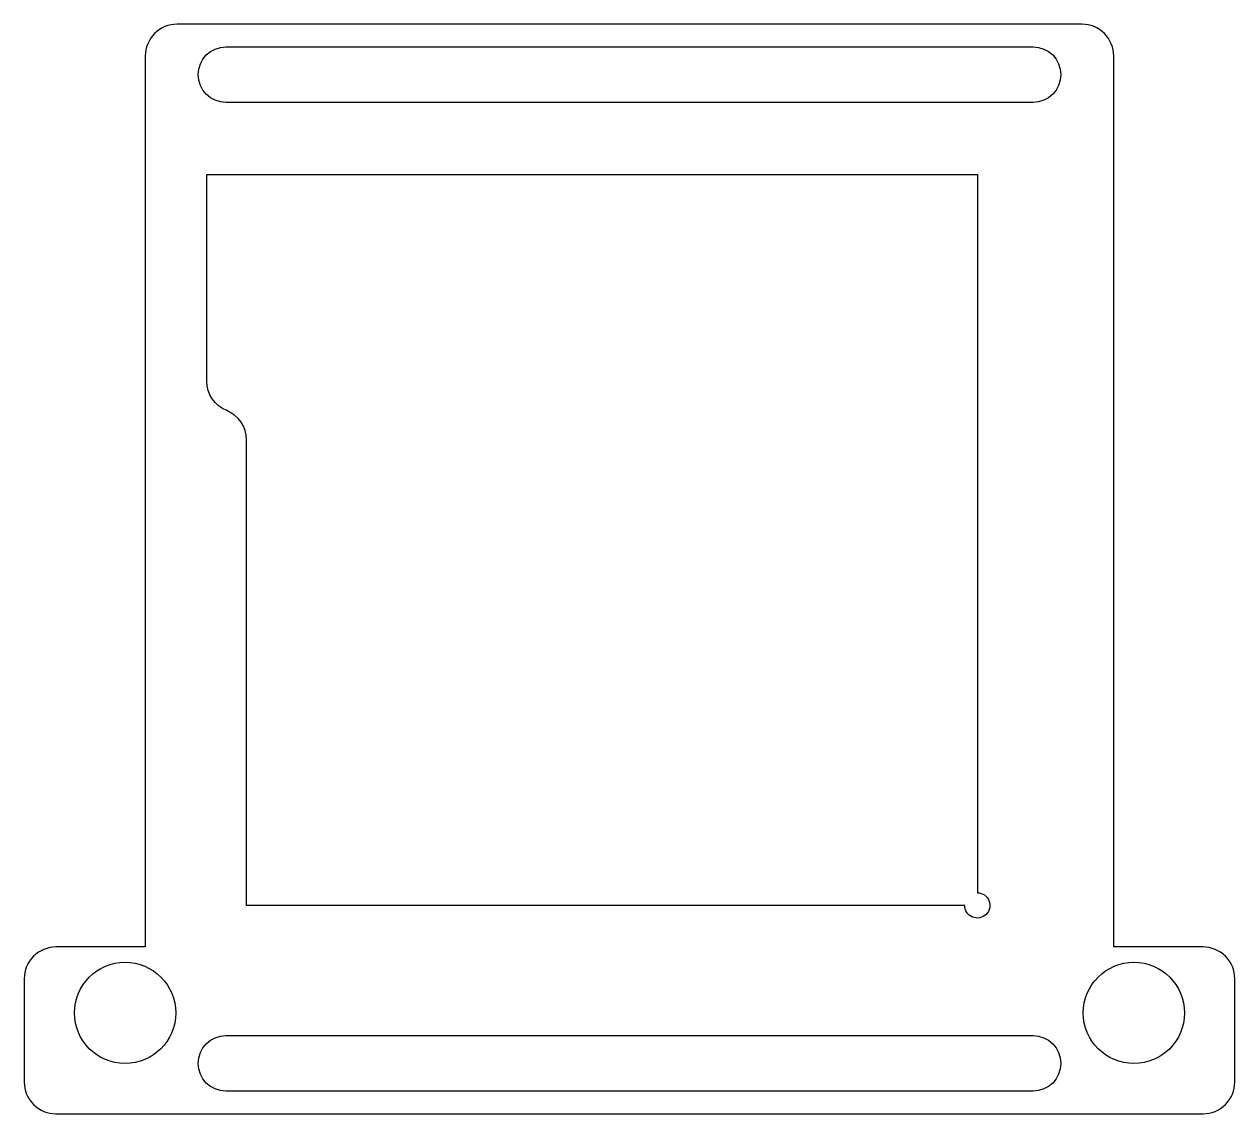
# Model space of a CAD drawing. Header units: millimetres. Extents: x -38.1 to 38.1, y -34.3 to 34.3.
import ezdxf

# ---------------------------------------------------------------- set-up
doc = ezdxf.new("R2010")
doc.units = ezdxf.units.MM

msp = doc.modelspace()

# ---------------------------------------------------------------- linework, layer by layer
for points in [[(38.1, -25.79, 0.414214), (36.1, -23.79), (30.48, -23.79), (30.48, 32.29, 0.414214), (28.48, 34.29), (-28.48, 34.29, 0.414214), (-30.48, 32.29), (-30.48, -23.79), (-36.1, -23.79, 0.414214), (-38.1, -25.79), (-38.1, -32.29, 0.414214), (-36.1, -34.29), (36.1, -34.29, 0.414214), (38.1, -32.29)], [(-25.4, 32.865), (25.4, 32.865, -1), (25.4, 29.365), (-25.4, 29.365, -1)], [(-24.105, 8.117, 0.305615), (-25.355, 9.971, -0.305615), (-26.605, 11.825), (-26.605, 24.825), (21.895, 24.825), (21.895, -20.381, -2.414214), (21.101, -21.175), (-24.105, -21.175)], [(-25.4, -29.365), (25.4, -29.365, -1), (25.4, -32.865), (-25.4, -32.865, -1)]]:
    msp.add_lwpolyline(points, format="xyb", close=True)
for centre in [(-31.75, -27.94), (31.75, -27.94)]:
    msp.add_circle(centre, 3.188)

doc.saveas('drawing.dxf')
